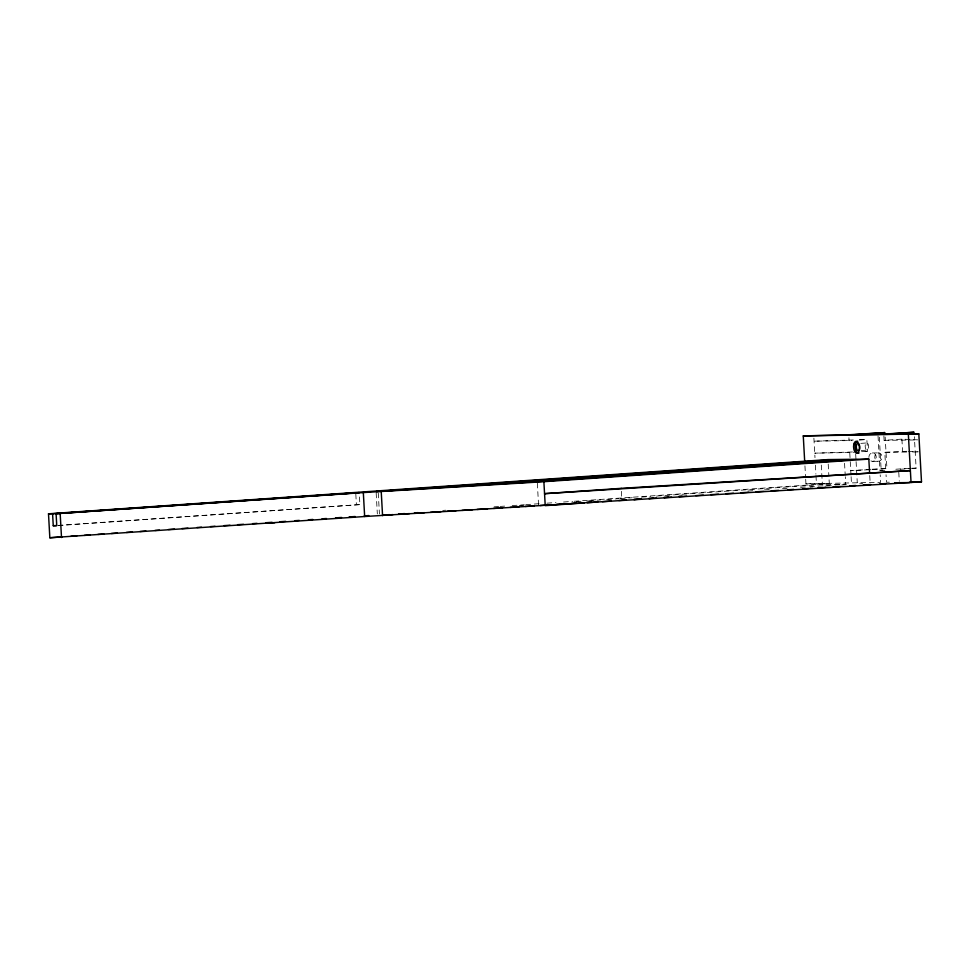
<?xml version="1.0" encoding="UTF-8"?>
<svg xmlns="http://www.w3.org/2000/svg" width="970" height="970" viewBox="0 0 970 970"><rect width="100%" height="100%" fill="white"/><g stroke="black" fill="none" stroke-linecap="round" stroke-linejoin="round"><path stroke-width="0.73" stroke-dasharray="4.85 3.64" d="M853.285 439.956L814.06 441.18L852.048 440.55M859.456 440.041L866.865 439.519L867.532 451.499L861.615 451.911M883.876 435.857L884.119 440.344L901.906 439.107L917.717 439.859M860.814 443.363L866.743 442.95M861.214 450.541L867.144 450.128A3.601 1.746 86 0 0 868.356 444.721A3.601 1.746 86 0 0 865.325 444.757A3.601 1.746 86 0 0 867.144 450.128M852.448 451.971L814.727 453.16L854.206 452.42M885.719 468.777L884.798 452.311L906.889 451.28M57.776 525.413L359.906 504.606L359.324 494.13M58.273 525.582L359.906 504.606M870.975 469.286L850.763 470.692L871.048 469.625M872.418 469.189L886.932 468.51L885.173 437.082M872.491 469.516L886.932 468.51M878.032 435.918L879.96 470.341L882.845 470.147M895.843 469.237L910.284 468.231M900.233 469.274L910.345 468.571M911.788 468.462L916.116 468.17L914.37 436.73M805.694 479.325L805.937 483.812L880.627 482.32L880.214 474.839M442.744 510.426L445.763 510.208M494.082 506.849L498.616 506.534M500.12 506.437L504.655 506.122M512.196 505.588L524.285 504.752M525.788 504.642L539.381 503.697M546.934 503.175L555.992 502.545M563.546 502.024L572.603 501.393M574.107 501.284L829.302 483.533L828.962 477.543M519.205 505.612L523.727 505.297M576.519 501.623L581.042 501.308M588.584 500.787L600.648 499.938M606.687 499.526L618.751 498.689M620.266 498.58L632.331 497.743M641.376 497.113L650.421 496.482M656.46 496.058L822.366 484.515L845.731 484.236L845.306 476.755M747.87 491.05L755.387 490.529M764.421 489.899L770.447 489.474M782.487 488.637L787.01 488.322M800.565 487.389L808.083 486.855M809.598 486.758L845.731 484.236M809.974 487.231L812.981 487.025M825.021 486.188L831.035 485.764M841.572 485.036L849.102 484.515M859.638 483.775L862.645 483.569M859.323 439.762L866.865 439.519M861.505 451.693L867.532 451.499M884.119 440.344L917.693 439.943M884.798 452.311L906.683 452.056M912.527 451.984L918.372 451.911M872.345 452.966L878.177 452.893M872.806 461.344L878.65 461.283M911.739 468.219L916.116 468.17M879.96 470.341L885.792 470.28M889.381 482.211L886.471 482.248L886.046 474.766M805.937 483.812L829.302 483.533M908.32 451.353L918.384 451.826M901.906 439.107L902.573 451.074M898.778 472.22L899.287 481.193M879.329 437.155L881.087 468.583M869.75 475.567L870.175 483.048M855.685 454.166L856.013 460.144M856.098 461.647L857.274 482.599M848.92 437.773L849.089 440.756M849.756 452.735L850.181 460.216M850.266 461.72L851.017 475.179M851.102 476.682L851.43 482.672M844.555 463.284L845.222 475.264M828.21 464.084L828.877 476.052M821.287 465.066L822.366 484.515M813.891 438.185L814.982 457.646M815.394 465.127L815.891 474.112M815.976 475.603L816.4 483.084M804.942 465.855L805.609 477.834M621.346 491.341L621.758 498.822M537.332 483.157L538.592 505.6M378.264 493.002L379.44 513.954M376.178 493.027L377.342 513.979M355.82 494.166L356.402 504.642M868.914 457.416A4.195 3.662 89.3 0 1 872.976 452.99A4.195 3.662 89.3 0 1 876.092 458.349A4.195 3.662 89.3 0 1 870.951 460.92M875.655 454.299A4.195 3.662 89.3 0 0 877.692 461.199A4.195 3.662 89.3 0 0 881.888 455.754A4.195 3.662 89.3 0 0 875.655 454.299"/><path stroke-width="1.45" d="M804.688 461.368L803.269 435.918L848.75 434.778L884.919 432.596L854.594 434.705L877.947 434.427L914.116 432.244L883.791 434.354L918.82 433.929L921.5 481.823L364.659 516.525L49.834 537.756L48.5 513.809L827.956 459.586L868.829 459.101L869.581 472.572M803.269 435.918L918.82 433.929M52.586 513.76L359.239 492.627L56.09 513.712L56.757 525.692L53.253 525.728L52.586 513.76L48.5 513.809M56.09 513.712L363.326 492.578L543.879 481.702L868.829 459.101M53.253 525.728L56.272 525.522M49.834 537.756L61.85 536.919M70.858 536.289L76.86 535.876M84.378 535.355L90.38 534.931M97.885 534.409L103.899 533.997M111.404 533.476L117.406 533.051M126.415 532.433L132.417 532.009M139.935 531.487L145.936 531.075M154.945 530.444L159.456 530.129M168.465 529.499L174.467 529.087M181.972 528.565L187.974 528.141M196.983 527.522L201.493 527.207M210.502 526.577L215.013 526.261M224.021 525.643L230.023 525.219M237.529 524.697L243.531 524.285M252.539 523.654L257.05 523.339M266.071 522.709L272.109 522.296M279.663 521.763L285.701 521.351M294.771 520.72L299.293 520.405M308.351 519.774L312.886 519.459M321.943 518.829L326.478 518.513M335.535 517.883L341.573 517.459M349.127 516.937L355.166 516.513M364.223 515.882L368.758 515.567M383.465 515.046L389.491 514.633M398.549 514.003L404.575 513.579M415.136 512.851L418.155 512.633M540.096 505.503L549.129 504.873M556.659 504.351L562.685 503.927M571.718 503.297L576.228 502.981M586.765 502.254L591.288 501.939M584.279 502.933L545.225 505.649L543.879 481.702M587.286 502.727L597.811 501.987M602.309 501.672L611.33 501.053M618.836 500.532L626.365 499.999L621.843 500.314M633.883 499.477L639.909 499.065M648.942 498.434L653.453 498.119M663.989 497.392L668.5 497.076M679.036 496.337L682.043 496.131M633.907 499.55L641.449 499.077M648.991 498.592L656.532 498.119M664.074 497.634L671.616 497.161M679.158 496.676L686.699 496.203M695.745 495.621L703.286 495.149M710.828 494.664L718.37 494.191M725.912 493.706L733.453 493.233M740.995 492.748L748.537 492.275M756.079 491.79L763.62 491.317M771.162 490.832L778.704 490.359M787.749 489.777L793.787 489.401M802.833 488.819L808.871 488.443M817.916 487.861L825.458 487.389M833 486.904L840.541 486.431M849.599 485.861L855.625 485.473M863.167 484.988L870.708 484.515M879.754 483.945L885.792 483.557M894.837 482.987L899.36 482.696M384.023 515.167L393.032 514.609M399.034 514.233L409.534 513.591M414.032 513.312L424.545 512.657M430.547 512.293L441.047 511.639M447.049 511.263L456.058 510.717M462.059 510.341L472.56 509.686M477.058 509.408L487.57 508.765M493.572 508.389L502.569 507.831M510.074 507.371L519.083 506.813M525.085 506.437L534.094 505.879M909.824 481.969L921.5 481.823M894.983 482.745L909.581 482.575M265.974 522.891L274.728 522.781M908.369 434.657L911.048 482.551M381.234 491.766L382.568 515.628M363.326 492.578L364.659 516.525M60.176 513.663L61.51 537.525M859.129 452.929A6.002 2.91 86 0 1 855.201 447.97A6.002 2.91 86 0 1 857.722 441.168M821.032 460.58L376.093 491.523L537.247 481.653L844.385 460.289L821.032 460.58M621.176 488.346L544.558 493.669L910.369 470.583L621.176 488.346M856.437 445.375A3.601 1.746 86 0 0 858.256 450.747A3.601 1.746 86 0 0 859.468 445.339A3.601 1.746 86 0 0 856.437 445.375M853.794 444.308A6.002 2.91 86 0 0 856.813 453.257A6.002 2.91 86 0 0 858.85 444.248A6.002 2.91 86 0 0 853.794 444.308"/></g></svg>
